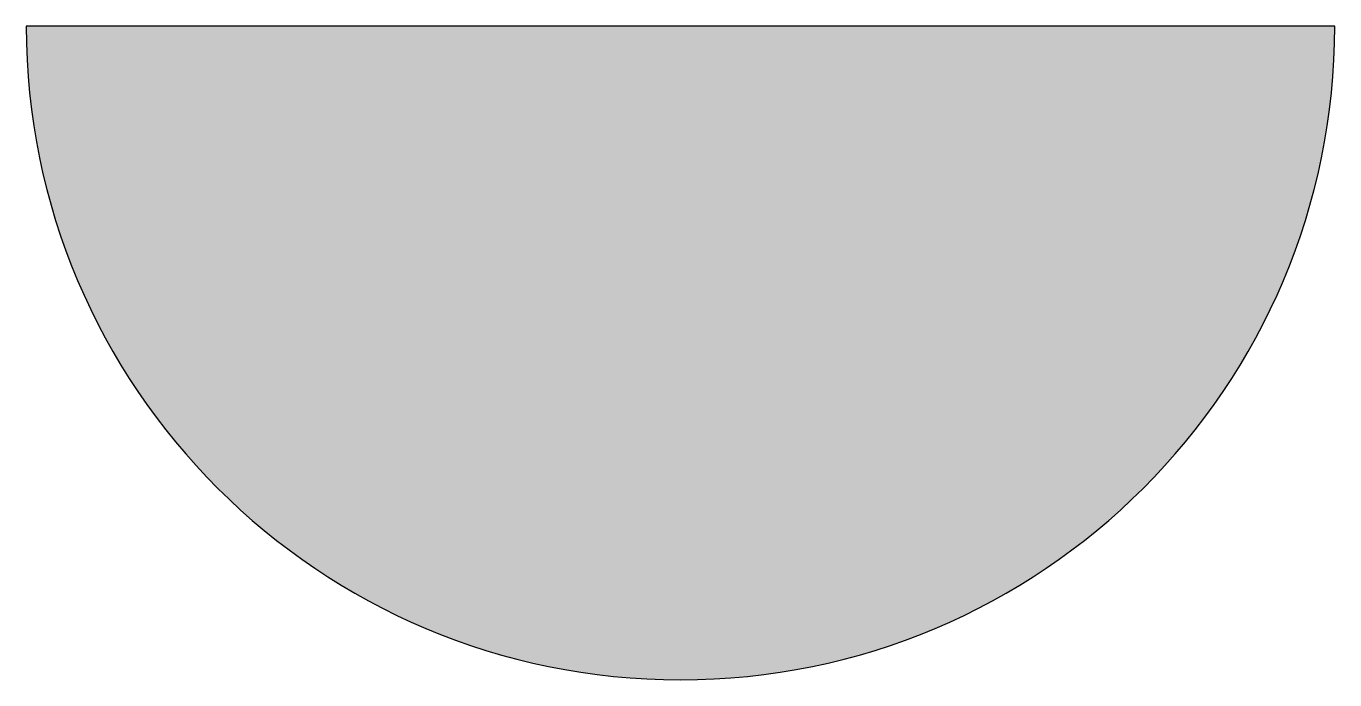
# Model space of a CAD drawing. Extents: x 5.375 to 5.523, y 2.026 to 2.1.
import ezdxf

# ---------------------------------------------------------------- set-up
doc = ezdxf.new("R2010")
doc.units = 0
doc.header["$LTSCALE"] = 0.5
doc.header["$MEASUREMENT"] = 0
doc.layers.get('0').update_dxf_attribs({"linetype": 'CONTINUOUS'})

msp = doc.modelspace()

# ---------------------------------------------------------------- hatches: boundary and pattern name
at = {"linetype": 'Continuous'}
msp.add_hatch(color=256, dxfattribs=at).paths.add_polyline_path([(5.52329, 2.1), (5.37514, 2.1, 1)])

# ---------------------------------------------------------------- linework, layer by layer
msp.add_line((5.52329, 2.1), (5.37514, 2.1), dxfattribs=at)
at = {"color": 0, "linetype": 'Continuous', "lineweight": -2}
msp.add_arc((5.44922, 2.1), 0.07407, 180, 0, dxfattribs=at)

doc.saveas('drawing.dxf')
